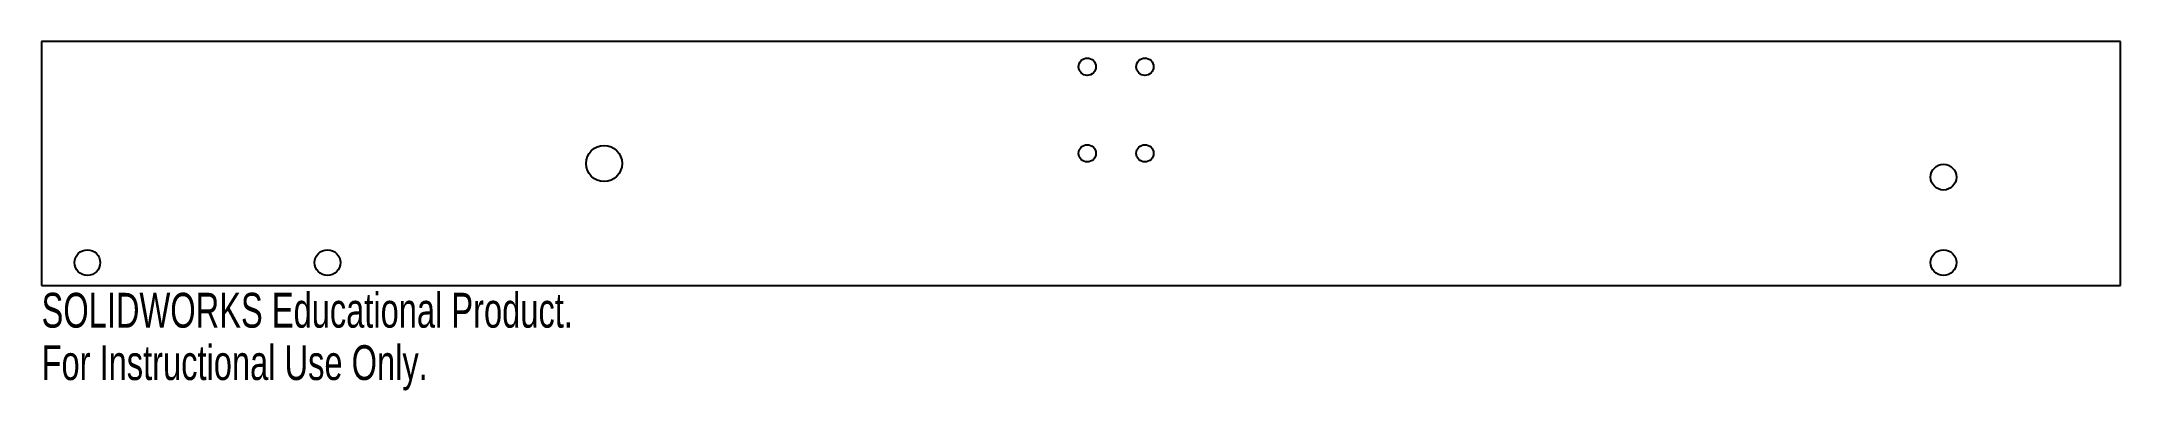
# Model space of a CAD drawing. Header units: inches. Extents: x -11.3 to 0, y -0.6 to 1.3.
import ezdxf

# ---------------------------------------------------------------- set-up
doc = ezdxf.new("R2010")
doc.units = ezdxf.units.IN
doc.header["$MEASUREMENT"] = 0
doc.styles.add('SLDTEXTSTYLE0', font='TXT', dxfattribs={"width": 0.7})

msp = doc.modelspace()

# ---------------------------------------------------------------- linework, layer by layer
at = {"color": 7, "linetype": 'Continuous', "lineweight": 25}
for p, q in [((-11.35, 1.333), (-11.35, 0)), ((0, 1.333), (-11.35, 1.333)), ((0, 0), (0, 1.333)), ((-11.35, 0), (0, 0))]:
    msp.add_line(p, q, dxfattribs=at)
for centre, radius in [((-5.641, 1.195), 0.0472), ((-5.326, 1.195), 0.0472), ((-8.279, 0.666), 0.0984), ((-5.641, 0.722), 0.0472), ((-5.326, 0.722), 0.0472), ((-0.966, 0.592), 0.0703), ((-11.1, 0.125), 0.0703), ((-9.789, 0.125), 0.0703), ((-0.966, 0.125), 0.0703)]:
    msp.add_circle(centre, radius, dxfattribs=at)

# ---------------------------------------------------------------- texts
at = {"color": 7, "linetype": 'Continuous', "char_height": 0.1903, "attachment_point": 1, "style": 'SLDTEXTSTYLE0'}
for s, insert in [('SOLIDWORKS Educational Product.', (-11.35, -0.04)), ('For Instructional Use Only.', (-11.35, -0.326))]:
    msp.add_mtext(s, dxfattribs=dict(at, insert=insert))

doc.saveas('drawing.dxf')
